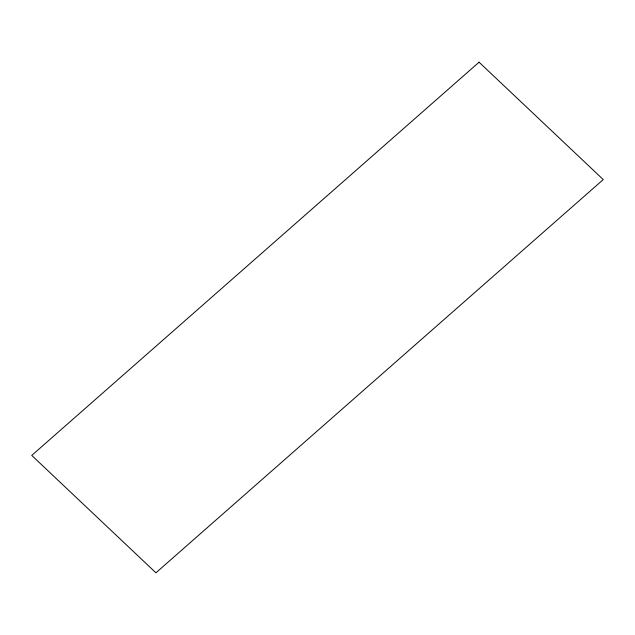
<?xml version="1.0" encoding="UTF-8"?>
<svg xmlns="http://www.w3.org/2000/svg" width="635" height="635" viewBox="0 0 635 635"><rect width="100%" height="100%" fill="white"/><g stroke="black" fill="none" stroke-linecap="round" stroke-linejoin="round"><path stroke-width="0.95" d="M479.076 62.198L31.75 455.422L155.924 572.802L603.25 179.578L479.076 62.198"/></g></svg>
